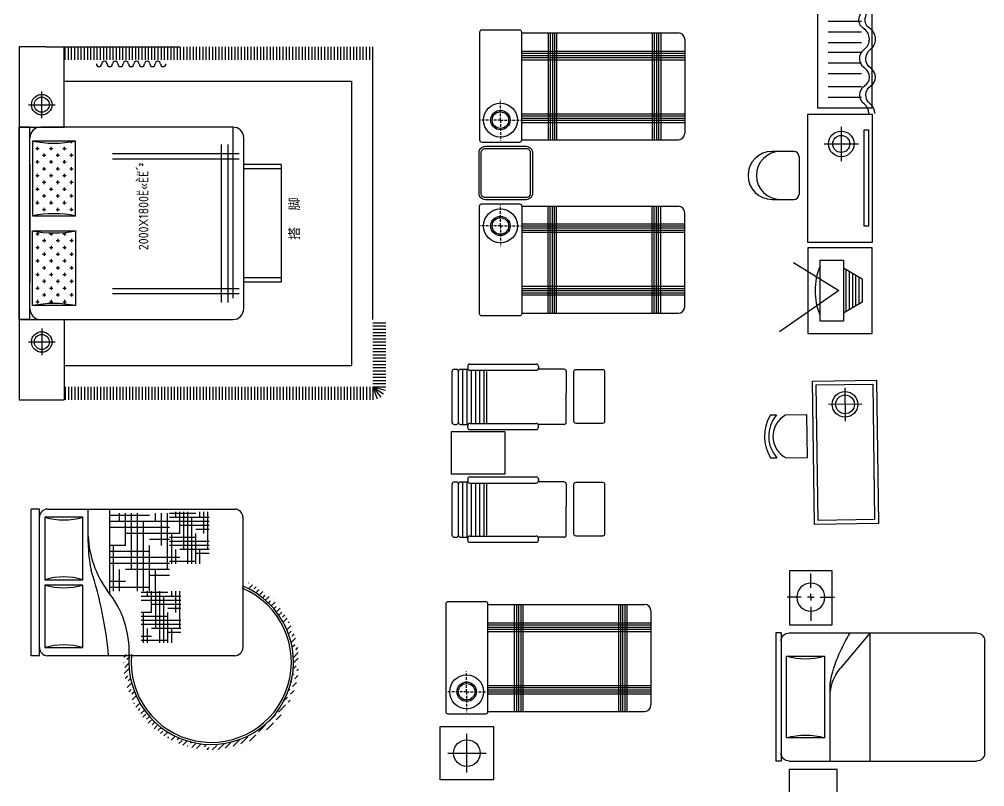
# Model space of a CAD drawing. Extents: x -42728 to 99010, y -18674 to 47645.
# Drawn here: x 13467 to 22503, y 33670 to 40849 of the extents above; entities that cross this region are included whole.
import ezdxf
from ezdxf.enums import TextEntityAlignment as Align

# ---------------------------------------------------------------- set-up
doc = ezdxf.new("R2010")
doc.units = 0
doc.header["$LTSCALE"] = 100
doc.header["$MEASUREMENT"] = 0
doc.linetypes.add('CENTER', pattern=[50.8, 31.75, -6.35, 6.35, -6.35])
doc.linetypes.add('DASHED2', pattern=[0.375, 0.25, -0.125])
doc.layers.get('0').update_dxf_attribs({"linetype": 'CONTINUOUS'})
for name, color, linetype in [('1', 1, 'CONTINUOUS'), ('3', 4, 'CONTINUOUS'), ('A-FURN', 7, 'CONTINUOUS'), ('CL', 7, 'CONTINUOUS'), ('DIM', 3, 'CONTINUOUS'), ('DOOR', 3, 'CONTINUOUS'), ('FLOOR', 6, 'CONTINUOUS'), ('FUR', 3, 'CONTINUOUS'), ('FURN', 7, 'CONTINUOUS'), ('OBJ18', 1, 'CONTINUOUS'), ('OBJ25', 2, 'CONTINUOUS'), ('WALL', 140, 'CONTINUOUS'), ('WINDOW', 2, 'CONTINUOUS')]:
    doc.layers.add(name, color=color, linetype=linetype)
doc.styles.add('ATT', font='txt')
doc.styles.get("Standard").update_dxf_attribs({"font": 'ISOCP'})

# ---------------------------------------------------------------- blocks, each defined once
blk = doc.blocks.new('A$C6D8E34FE')
at = {"layer": 'DOOR'}
for centre, start, end in [((50, 1250), 270, 90), ((50, 1150), 90, 270), ((50, 1050), 270, 90), ((50, 950), 90, 270), ((50, 750), 90, 270), ((50, 850), 270, 90), ((50, 550), 90, 270), ((50, 650), 270, 90), ((50, 350), 90, 270), ((50, 450), 270, 90), ((50, 150), 90, 270), ((50, 250), 270, 90), ((50, 50), 270, 90)]:
    blk.add_arc(centre, 50, start, end, dxfattribs=at)
blk = doc.blocks.new('A$C3B7F540F')
at = {"layer": 'FLOOR'}
h = blk.add_hatch(dxfattribs=at)
h.set_pattern_fill('CROSS', color=256, scale=10, angle=990, style=0)
h.set_pattern_definition([(270, (4742.88, 5111.37), (-63.5, -63.5), [31.75, -95.25]), (180, (4758.75, 5095.496), (-63.5, 63.5), [31.75, -95.25])])
h.paths.add_polyline_path([(1580, 2905, -0.1), (1580, 3305), (880, 3305, -0.1), (880, 2905)])
h = blk.add_hatch(dxfattribs=at)
h.set_pattern_fill('CROSS', color=256, scale=10, angle=990, style=0)
h.set_pattern_definition([(270, (-1442.88, 5111.37), (63.5, -63.5), [31.75, -95.25]), (360, (-1458.75, 5095.496), (63.5, 63.5), [31.75, -95.25])])
h.paths.add_polyline_path([(2420, 2905, -0.1), (2420, 3305), (1720, 3305, -0.1), (1720, 2905)])
at = {"layer": 'DIM'}
for p, q in [((0, 3430), (0, 3010)), ((750, 3430), (2550, 3430)), ((750, 3430), (750, 3010)), ((750, 3330), (750, 3430)), ((2550, 3430), (2550, 3010)), ((2550, 3330), (2550, 3430)), ((750, 3330), (2550, 3330)), ((2200, 3330), (1100, 3330)), ((750, 3230), (750, 1430)), ((2550, 1430), (2550, 3230)), ((750, 3010), (0, 3010)), ((2550, 3010), (3300, 3010)), ((850, 1330), (2450, 1330)), ((1100, 980), (1100, 1330)), ((1141.5, 980), (1141.5, 1330)), ((2158.5, 980), (2158.5, 1330)), ((2200, 980), (2200, 1330)), ((2200, 980), (1100, 980)), ((750, 120), (3300, 120))]:
    blk.add_line(p, q, dxfattribs=at)
for centre in [(540, 3220), (2760, 3220)]:
    blk.add_circle(centre, 96, dxfattribs=at)
for centre, start, end in [((850, 3230), 90, 180), ((2450, 3230), 0, 90), ((850, 1430), 180, 270), ((2450, 1430), 270, 0)]:
    blk.add_arc(centre, 100, start, end, dxfattribs=at)
at = {"layer": 'DOOR'}
blk.add_line((3300, 2830), (3300, 1930), dxfattribs=at)
at = {"layer": 'FLOOR'}
for p, q in [((540, 3344.8), (540, 3095.2)), ((2760, 3344.8), (2760, 3095.2)), ((880, 3305), (1580, 3305)), ((880, 2905), (880, 3305)), ((1580, 3305), (1580, 2905)), ((1580, 3305), (1580, 2905)), ((1720, 3305), (1720, 2905)), ((1720, 3305), (1720, 2905)), ((2420, 3305), (1720, 3305)), ((2420, 2905), (2420, 3305)), ((664.8, 3220), (415.2, 3220)), ((2635.2, 3220), (2884.8, 3220)), ((120, 3000), (0, 3000)), ((320, 3010), (320, 320)), ((2980, 3010), (2980, 320)), ((3180, 3000), (3300, 3000)), ((120, 2970), (0, 2970)), ((120, 2940), (0, 2940)), ((120, 2910), (0, 2910)), ((1580, 2905), (880, 2905)), ((1720, 2905), (2420, 2905)), ((3180, 2970), (3300, 2970)), ((3180, 2940), (3300, 2940)), ((3180, 2910), (3300, 2910)), ((120, 2880), (0, 2880)), ((120, 2880), (0, 2880)), ((120, 2850), (0, 2850)), ((120, 2820), (0, 2820)), ((3180, 2880), (3300, 2880)), ((3180, 2880), (3300, 2880)), ((3180, 2850), (3300, 2850)), ((3180, 2820), (3300, 2820)), ((120, 2790), (0, 2790)), ((120, 2760), (0, 2760)), ((120, 2760), (0, 2760)), ((120, 2730), (0, 2730)), ((3180, 2790), (3300, 2790)), ((3180, 2760), (3300, 2760)), ((3180, 2760), (3300, 2760)), ((3180, 2730), (3300, 2730)), ((120, 2700), (0, 2700)), ((120, 2670), (0, 2670)), ((120, 2640), (0, 2640)), ((3180, 2700), (3300, 2700)), ((3180, 2670), (3300, 2670)), ((3180, 2640), (3300, 2640)), ((120, 2610), (0, 2610)), ((120, 2580), (0, 2580)), ((120, 2550), (0, 2550)), ((992.1, 2556.3), (992.1, 1371.4)), ((1041.3, 2556.3), (1041.3, 1371.4)), ((2254, 2556.3), (2254, 1371.4)), ((2303.2, 2556.3), (2303.2, 1371.4)), ((3180, 2610), (3300, 2610)), ((3180, 2580), (3300, 2580)), ((3180, 2550), (3300, 2550)), ((120, 2520), (0, 2520)), ((120, 2520), (0, 2520)), ((120, 2490), (0, 2490)), ((120, 2460), (0, 2460)), ((3180, 2520), (3300, 2520)), ((3180, 2520), (3300, 2520)), ((3180, 2490), (3300, 2490)), ((3180, 2460), (3300, 2460)), ((120, 2430), (0, 2430)), ((120, 2400), (0, 2400)), ((120, 2400), (0, 2400)), ((120, 2370), (0, 2370)), ((3180, 2430), (3300, 2430)), ((3180, 2400), (3300, 2400)), ((3180, 2400), (3300, 2400)), ((3180, 2370), (3300, 2370)), ((120, 2340), (0, 2340)), ((120, 2310), (0, 2310)), ((120, 2280), (0, 2280)), ((3180, 2340), (3300, 2340)), ((3180, 2310), (3300, 2310)), ((3180, 2280), (3300, 2280)), ((120, 2250), (0, 2250)), ((120, 2220), (0, 2220)), ((120, 2190), (0, 2190)), ((3180, 2250), (3300, 2250)), ((3180, 2220), (3300, 2220)), ((3180, 2190), (3300, 2190)), ((120, 2160), (0, 2160)), ((120, 2160), (0, 2160)), ((120, 2130), (0, 2130)), ((120, 2100), (0, 2100)), ((3180, 2160), (3300, 2160)), ((3180, 2160), (3300, 2160)), ((3180, 2130), (3300, 2130)), ((3180, 2100), (3300, 2100)), ((120, 2070), (0, 2070)), ((120, 2040), (0, 2040)), ((120, 2040), (0, 2040)), ((120, 2010), (0, 2010)), ((3180, 2070), (3300, 2070)), ((3180, 2040), (3300, 2040)), ((3180, 2040), (3300, 2040)), ((3180, 2010), (3300, 2010)), ((120, 1980), (0, 1980)), ((120, 1950), (0, 1950)), ((120, 1920), (0, 1920)), ((3180, 1980), (3300, 1980)), ((3180, 1950), (3300, 1950)), ((3180, 1920), (3300, 1920)), ((120, 1890), (0, 1890)), ((120, 1860), (0, 1860)), ((120, 1830), (0, 1830)), ((3180, 1890), (3300, 1890)), ((3180, 1860), (3300, 1860)), ((3180, 1830), (3300, 1830)), ((120, 1800), (0, 1800)), ((120, 1800), (0, 1800)), ((120, 1770), (0, 1770)), ((120, 1740), (0, 1740)), ((3180, 1800), (3300, 1800)), ((3180, 1800), (3300, 1800)), ((3180, 1770), (3300, 1770)), ((3180, 1740), (3300, 1740)), ((120, 1710), (0, 1710)), ((120, 1680), (0, 1680)), ((120, 1680), (0, 1680)), ((120, 1650), (0, 1650)), ((3180, 1710), (3300, 1710)), ((3180, 1680), (3300, 1680)), ((3180, 1680), (3300, 1680)), ((3180, 1650), (3300, 1650)), ((120, 1620), (0, 1620)), ((120, 1590), (0, 1590)), ((120, 1560), (0, 1560)), ((2386.6, 1541.8), (908.1, 1541.8)), ((3180, 1620), (3300, 1620)), ((3180, 1590), (3300, 1590)), ((3180, 1560), (3300, 1560)), ((120, 1530), (0, 1530)), ((120, 1500), (0, 1500)), ((120, 1470), (0, 1470)), ((2386.6, 1477.7), (908.1, 1477.7)), ((3180, 1530), (3300, 1530)), ((3180, 1500), (3300, 1500)), ((3180, 1470), (3300, 1470)), ((120, 1440), (0, 1440)), ((120, 1440), (0, 1440)), ((120, 1410), (0, 1410)), ((120, 1380), (0, 1380)), ((2549.7, 1430), (949.7, 1430)), ((3180, 1440), (3300, 1440)), ((3180, 1440), (3300, 1440)), ((3180, 1410), (3300, 1410)), ((3180, 1380), (3300, 1380)), ((120, 1350), (0, 1350)), ((120, 1320), (0, 1320)), ((120, 1320), (0, 1320)), ((120, 1290), (0, 1290)), ((3180, 1350), (3300, 1350)), ((3180, 1320), (3300, 1320)), ((3180, 1320), (3300, 1320)), ((3180, 1290), (3300, 1290)), ((120, 1260), (0, 1260)), ((120, 1230), (0, 1230)), ((120, 1200), (0, 1200)), ((3180, 1260), (3300, 1260)), ((3180, 1230), (3300, 1230)), ((3180, 1200), (3300, 1200)), ((120, 1170), (0, 1170)), ((120, 1140), (0, 1140)), ((120, 1110), (0, 1110)), ((3180, 1170), (3300, 1170)), ((3180, 1140), (3300, 1140)), ((3180, 1110), (3300, 1110)), ((120, 1080), (0, 1080)), ((120, 1080), (0, 1080)), ((120, 1050), (0, 1050)), ((120, 1020), (0, 1020)), ((3180, 1080), (3300, 1080)), ((3180, 1080), (3300, 1080)), ((3180, 1050), (3300, 1050)), ((3180, 1020), (3300, 1020)), ((120, 990), (0, 990)), ((120, 960), (0, 960)), ((120, 960), (0, 960)), ((120, 930), (0, 930)), ((3180, 990), (3300, 990)), ((3180, 960), (3300, 960)), ((3180, 960), (3300, 960)), ((3180, 930), (3300, 930)), ((120, 900), (0, 900)), ((120, 870), (0, 870)), ((120, 840), (0, 840)), ((3180, 900), (3300, 900)), ((3180, 870), (3300, 870)), ((3180, 840), (3300, 840)), ((120, 810), (0, 810)), ((120, 780), (0, 780)), ((120, 750), (0, 750)), ((3180, 810), (3300, 810)), ((3180, 780), (3300, 780)), ((3180, 750), (3300, 750)), ((120, 720), (0, 720)), ((120, 720), (0, 720)), ((120, 690), (0, 690)), ((120, 660), (0, 660)), ((3180, 720), (3300, 720)), ((3180, 720), (3300, 720)), ((3180, 690), (3300, 690)), ((3180, 660), (3300, 660)), ((120, 630), (0, 630)), ((120, 600), (0, 600)), ((120, 600), (0, 600)), ((120, 570), (0, 570)), ((3180, 630), (3300, 630)), ((3180, 600), (3300, 600)), ((3180, 600), (3300, 600)), ((3180, 570), (3300, 570)), ((120, 540), (0, 540)), ((120, 510), (0, 510)), ((120, 480), (0, 480)), ((3180, 540), (3300, 540)), ((3180, 510), (3300, 510)), ((3180, 480), (3300, 480)), ((120, 450), (0, 450)), ((120, 420), (0, 420)), ((120, 390), (0, 390)), ((3180, 450), (3300, 450)), ((3180, 420), (3300, 420)), ((3180, 390), (3300, 390)), ((120, 360), (0, 360)), ((120, 360), (0, 360)), ((120, 330), (0, 330)), ((120, 300), (0, 300)), ((2980, 320), (320, 320)), ((3180, 360), (3300, 360)), ((3180, 360), (3300, 360)), ((3180, 330), (3300, 330)), ((3180, 300), (3300, 300)), ((120, 270), (0, 270)), ((120, 240), (0, 240)), ((120, 240), (0, 240)), ((120, 210), (0, 210)), ((3180, 270), (3300, 270)), ((3180, 240), (3300, 240)), ((3180, 240), (3300, 240)), ((3180, 210), (3300, 210)), ((120, 180), (0, 180)), ((120, 150), (0, 150)), ((120, 120), (0, 120)), ((120, 120), (0, 120)), ((120, 120), (6.4, 81.4)), ((120, 120), (24.8, 46.9)), ((120, 120), (53.3, 20.2)), ((120, 120), (88.9, 4.1)), ((120, 120), (120, 0)), ((150, 120), (150, 0)), ((180, 120), (180, 0)), ((210, 120), (210, 0)), ((240, 120), (240, 0)), ((270, 120), (270, 0)), ((300, 120), (300, 0)), ((330, 120), (330, 0)), ((360, 120), (360, 0)), ((390, 120), (390, 0)), ((420, 120), (420, 0)), ((450, 120), (450, 0)), ((480, 120), (480, 0)), ((510, 120), (510, 0)), ((540, 120), (540, 0)), ((570, 120), (570, 0)), ((600, 120), (600, 0)), ((630, 120), (630, 0)), ((660, 120), (660, 0)), ((690, 120), (690, 0)), ((720, 120), (720, 0)), ((3180, 180), (3300, 180)), ((3180, 150), (3300, 150))]:
    blk.add_line(p, q, dxfattribs=at)
for centre in [(540, 3220), (2760, 3220)]:
    blk.add_circle(centre, 70.4, dxfattribs=at)
for centre, start, end in [((-110, 3105), 348.57881, 11.42119), ((2570, 3105), 168.57881, 191.42119), ((730, 3105), 348.57881, 11.42119), ((3410, 3105), 168.57881, 191.42119)]:
    blk.add_arc(centre, 1010, start, end, dxfattribs=at)
at = {"layer": 'WALL'}
for p, q in [((490, 3430), (0, 3430)), ((3050, 3430), (490, 3430)), ((3300, 3430), (3050, 3430)), ((3300, 3180), (3300, 3430)), ((3300, 3180), (3300, 2830))]:
    blk.add_line(p, q, dxfattribs=at)
at = {"layer": 'DOOR', "xscale": 0.5, "yscale": 0.5, "zscale": 0.5, "rotation": 180}
blk.add_blockref('A$C6D8E34FE', (3166.3, 2708.1), dxfattribs=at)
at = {"layer": 'DOOR'}
blk.add_text('搭   脚', height=90, dxfattribs=at).set_placement((1493.7, 811.5))
at = {"layer": 'DOOR', "insert": (1398.8, 2312), "char_height": 90, "width": 651.068, "attachment_point": 1}
blk.add_mtext('2000X1800Ë«ÈË´²', dxfattribs=at)
blk = doc.blocks.new('A$C40C47042')
at = {"layer": 'DIM'}
for p, q in [((24, 242), (0, 173)), ((497, 80), (473, 11))]:
    blk.add_line(p, q, dxfattribs=at)
blk.add_lwpolyline([(531, 181), (613, 418), (140, 580), (58, 343)], dxfattribs=at)
for centre, radius, start, end in [((338, 388), 283, 189.1512, 313.0062), ((354, 436), 383, 210.373, 291.7844), ((371, 483), 483, 219.9313, 282.2261)]:
    blk.add_arc(centre, radius, start, end, dxfattribs=at)
blk = doc.blocks.new('A$C4D45162A')
at = {"layer": 'DIM'}
blk.add_lwpolyline([(114.1, 241.9), (654.4, 1468.2), (1203.5, 1226.3), (663.2, 0)], close=True, dxfattribs=at)
blk.add_circle((841.8, 1143.8), 120, dxfattribs=at)
at = {"layer": 'DOOR'}
blk.add_lwpolyline([(161.6, 260.3), (672.8, 1420.7), (1156, 1207.8), (644.8, 47.5)], close=True, dxfattribs=at)
at = {"layer": 'FLOOR'}
for p, q in [((904.7, 1286.5), (778.9, 1001)), ((984.6, 1080.9), (699.1, 1206.6))]:
    blk.add_line(p, q, dxfattribs=at)
blk.add_circle((841.8, 1143.8), 88, dxfattribs=at)
at = {"layer": 'DIM', "xscale": 0.8, "yscale": 0.8, "zscale": 0.8, "rotation": 265.1364498637495}
blk.add_blockref('A$C40C47042', (23.5, 1353.7), dxfattribs=at)
blk = doc.blocks.new('FA')
at = {"layer": 'OBJ18'}
for p, q in [((-789.1, -106.8), (-272.2, -106.8)), ((-789.1, -146.8), (-272.2, -146.8)), ((265.7, -106.8), (782.6, -106.8)), ((265.7, -146.8), (782.6, -146.8)), ((-779, -186.8), (-282.3, -186.8)), ((-779, -226.8), (-282.3, -226.8)), ((-779, -266.8), (-282.3, -266.8)), ((275.8, -186.8), (772.5, -186.8)), ((275.8, -226.8), (772.5, -226.8)), ((275.8, -266.8), (772.5, -266.8)), ((-779, -306.8), (-282.3, -306.8)), ((275.8, -306.8), (772.5, -306.8))]:
    blk.add_line(p, q, dxfattribs=at)
at = {"layer": 'OBJ25'}
for p, q in [((-789.1, -25.5), (-789.1, -45.5)), ((-789.1, -85.5), (-789.1, -154.4)), ((-769.1, -5.5), (-292.2, -5.5)), ((-769.1, -65.5), (-292.2, -65.5)), ((-272.2, -25.5), (-272.2, -45.5)), ((-272.2, -85.5), (-272.2, -154.4)), ((265.7, -25.5), (265.7, -45.5)), ((265.7, -85.5), (265.7, -154.4)), ((285.7, -5.5), (762.6, -5.5)), ((285.7, -65.5), (762.6, -65.5)), ((782.6, -25.5), (782.6, -45.5)), ((782.6, -85.5), (782.6, -154.4)), ((-836.7, -171.7), (-836.7, -793.6)), ((-816.7, -151.7), (-799, -151.7)), ((-779, -171.7), (-779, -793.6)), ((-282.3, -171.7), (-282.3, -793.6)), ((-244.6, -151.7), (-262.3, -151.7)), ((-224.6, -171.7), (-224.6, -793.6)), ((218.1, -171.7), (218.1, -793.6)), ((238.1, -151.7), (255.8, -151.7)), ((275.8, -171.7), (275.8, -793.6)), ((772.5, -171.7), (772.5, -793.6)), ((810.3, -151.7), (792.5, -151.7)), ((830.3, -171.7), (830.3, -793.6)), ((-769.1, -330.5), (-292.2, -330.5)), ((285.7, -330.5), (762.6, -330.5)), ((-789.1, -1054.6), (-789.1, -811)), ((-272.2, -1054.6), (-272.2, -811)), ((265.7, -1054.6), (265.7, -811)), ((782.6, -1054.6), (782.6, -811)), ((-816.7, -813.6), (-799, -813.6)), ((-244.6, -813.6), (-262.3, -813.6)), ((238.1, -813.6), (255.8, -813.6)), ((810.3, -813.6), (792.5, -813.6)), ((-769.1, -1074.6), (-497.2, -1074.6)), ((-292.2, -1074.6), (-497.2, -1074.6)), ((285.7, -1074.6), (557.6, -1074.6)), ((762.6, -1074.6), (557.6, -1074.6))]:
    blk.add_line(p, q, dxfattribs=at)
blk.add_lwpolyline([(200, -500), (-200, -500), (-200, 0), (200, 0)], close=True, dxfattribs=at)
for points in [[(-297.3, -1143.6), (-755.9, -1143.6, 0.414214), (-775.9, -1163.6), (-775.9, -1416.9, 0.414214), (-755.9, -1436.9), (-297.3, -1436.9, 0.414214), (-277.3, -1416.9), (-277.3, -1163.6, 0.414214)], [(757.5, -1143.6), (298.9, -1143.6, 0.414214), (278.9, -1163.6), (278.9, -1416.9, 0.414214), (298.9, -1436.9), (757.5, -1436.9, 0.414214), (777.5, -1416.9), (777.5, -1163.6, 0.414214)]]:
    blk.add_lwpolyline(points, format="xyb", close=True, dxfattribs=at)
for centre, start, end in [((-769.1, -25.5), 90, 180), ((-769.1, -45.5), 180, 270), ((-769.1, -85.5), 90, 180), ((-292.2, -25.5), 0, 90), ((-292.2, -45.5), 270, 0), ((-292.2, -85.5), 0, 90), ((285.7, -25.5), 90, 180), ((285.7, -45.5), 180, 270), ((285.7, -85.5), 90, 180), ((762.6, -25.5), 0, 90), ((762.6, -45.5), 270, 0), ((762.6, -85.5), 0, 90), ((-816.7, -171.7), 90, 180), ((-799, -171.7), 0, 90), ((-262.3, -171.7), 90, 180), ((-244.6, -171.7), 0, 90), ((238.1, -171.7), 90, 180), ((255.8, -171.7), 0, 90), ((792.5, -171.7), 90, 180), ((810.3, -171.7), 0, 90), ((-292.2, -310.5), 270, 299.67237), ((-292.2, -310.5), 270, 299.67237), ((285.7, -310.5), 240.32763, 270), ((-816.7, -793.6), 180, 270), ((-799, -793.6), 270, 0), ((-262.3, -793.6), 180, 270), ((-244.6, -793.6), 270, 360), ((238.1, -793.6), 180, 270), ((255.8, -793.6), 270, 0), ((792.5, -793.6), 180, 270), ((810.3, -793.6), 270, 360), ((-769.1, -1054.6), 180, 270), ((-292.2, -1054.6), 270, 0), ((285.7, -1054.6), 180, 270), ((762.6, -1054.6), 270, 0)]:
    blk.add_arc(centre, 20, start, end, dxfattribs=at)
blk = doc.blocks.new('BEDS2')
at = {"layer": 'A-FURN'}
for p, q in [((399.8, 1311.3), (1865.3, 1311.3)), ((1925.3, 1251.3), (1925.3, 371.3)), ((399.8, 311.3), (1865.3, 311.3)), ((399.8, -311.3), (1865.3, -311.3)), ((1925.3, -1251.3), (1925.3, -371.3)), ((399.8, -1311.3), (1865.3, -1311.3))]:
    blk.add_line(p, q, dxfattribs=at)
at = {"layer": 'A-FURN', "color": 9}
for p, q in [((646.2, 1311.3), (646.2, 311.3)), ((666.2, 1311.3), (666.2, 311.3)), ((686.2, 1311.3), (686.2, 311.3)), ((706.2, 1311.3), (706.2, 311.3)), ((726.2, 1311.3), (726.2, 311.3)), ((1620.4, 1311.3), (1620.4, 311.3)), ((1640.4, 1311.3), (1640.4, 311.3)), ((1660.4, 1311.3), (1660.4, 311.3)), ((1680.4, 1311.3), (1680.4, 311.3)), ((1700.4, 1311.3), (1700.4, 311.3)), ((399.8, 1139.8), (1925.3, 1139.8)), ((399.8, 1119.8), (1925.3, 1119.8)), ((399.8, 1099.8), (1925.3, 1099.8)), ((399.8, 1079.8), (1925.3, 1079.8)), ((399.8, 1059.8), (1925.3, 1059.8)), ((399.8, 554.2), (1925.3, 554.2)), ((399.8, 534.2), (1925.3, 534.2)), ((399.8, 514.2), (1925.3, 514.2)), ((399.8, 494.2), (1925.3, 494.2)), ((399.8, 474.2), (1925.3, 474.2)), ((646.2, -1311.3), (646.2, -311.3)), ((666.2, -1311.3), (666.2, -311.3)), ((686.2, -1311.3), (686.2, -311.3)), ((706.2, -1311.3), (706.2, -311.3)), ((726.2, -1311.3), (726.2, -311.3)), ((1620.4, -1311.3), (1620.4, -311.3)), ((1640.4, -1311.3), (1640.4, -311.3)), ((1660.4, -1311.3), (1660.4, -311.3)), ((1680.4, -1311.3), (1680.4, -311.3)), ((1700.4, -1311.3), (1700.4, -311.3)), ((399.8, -474.2), (1925.3, -474.2)), ((399.8, -494.2), (1925.3, -494.2)), ((399.8, -514.2), (1925.3, -514.2)), ((399.8, -534.2), (1925.3, -534.2)), ((399.8, -554.2), (1925.3, -554.2)), ((399.8, -1059.8), (1925.3, -1059.8)), ((399.8, -1079.8), (1925.3, -1079.8)), ((399.8, -1099.8), (1925.3, -1099.8)), ((399.8, -1119.8), (1925.3, -1119.8)), ((399.8, -1139.8), (1925.3, -1139.8))]:
    blk.add_line(p, q, dxfattribs=at)
at = {"layer": 'A-FURN', "color": 1, "linetype": 'DASHED2'}
for p, q in [((200, 495), (200, 685.3)), ((200, 495), (9.6, 495)), ((200, 495), (390.4, 495)), ((200, 495), (200, 304.6)), ((200, -495), (200, -304.6)), ((200, -495), (9.6, -495)), ((200, -495), (390.4, -495)), ((200, -495), (200, -685.3))]:
    blk.add_line(p, q, dxfattribs=at)
at = {"layer": 'A-FURN'}
for points in [[(399.8, 309.3), (399.8, 1317.1, 0.414214), (379.8, 1337.1), (25.1, 1337.1, 0.414214), (5.1, 1317.1), (5.1, 309.3, 0.414214), (25.1, 289.3), (379.8, 289.3, 0.414214)], [(440, 250, -0.414214), (500, 190), (500, -190, -0.414214), (440, -250), (60, -250, -0.414214), (0, -190), (0, 190, -0.414214), (60, 250)], [(399.8, -309.3), (399.8, -1317.1, -0.414214), (379.8, -1337.1), (25.1, -1337.1, -0.414214), (5.1, -1317.1), (5.1, -309.3, -0.414214), (25.1, -289.3), (379.8, -289.3, -0.414214)]]:
    blk.add_lwpolyline(points, format="xyb", close=True, dxfattribs=at)
at = {"layer": 'A-FURN', "color": 9}
blk.add_lwpolyline([(440, 230, -0.414214), (480, 190), (480, -190, -0.414214), (440, -230), (60, -230, -0.414214), (20, -190), (20, 190, -0.414214), (60, 230)], format="xyb", close=True, dxfattribs=at)
at = {"layer": 'A-FURN', "color": 1}
for centre, radius in [((200, 495), 158.7), ((200, 495), 90.6), ((200, 495), 77.1), ((200, -495), 158.7), ((200, -495), 90.6), ((200, -495), 77.1)]:
    blk.add_circle(centre, radius, dxfattribs=at)
at = {"layer": 'A-FURN'}
for centre, start, end in [((1865.3, 1251.3), 0, 90), ((1865.3, 371.3), 270, 0), ((1865.3, -371.3), 0, 90), ((1865.3, -1251.3), 270, 0)]:
    blk.add_arc(centre, 60, start, end, dxfattribs=at)
blk = doc.blocks.new('BED01')
at = {"layer": 'FUR', "color": 3, "linetype": 'ByBlock'}
for p, q in [((0, -1200), (0, 0)), ((50.8, 0), (0, 0)), ((50.8, -1200), (50.8, 0)), ((127, 0), (1879.6, 0)), ((508, 0), (508, -684.6)), ((885, 0), (885, -1200)), ((1955.8, -76.2), (1955.8, -1123.8)), ((101.6, -219), (101.6, -981)), ((457.2, -219), (101.6, -219)), ((457.2, -981), (457.2, -219)), ((885, -1200), (603.6, -865.8)), ((101.6, -981), (457.2, -981)), ((50.8, -1200), (0, -1200)), ((127, -1200), (1879.6, -1200))]:
    blk.add_line(p, q, dxfattribs=at)
for centre, radius, start, end in [((127, -76.2), 76.2, 90, 180), ((1879.6, -76.2), 76.2, 0, 90), ((279.4, 390.6), 635, 253.73979, 286.2602), ((914.4, -604), 406.4, 180, 220.10593), ((914.4, -684.6), 406.4, 180, 193.3928), ((1859.7, -459.5), 1378.2, 193.3928, 212.49861), ((279.4, -1590.6), 635, 73.73979, 106.2602), ((127, -1123.8), 76.2, 180, 270), ((1879.6, -1123.8), 76.2, 270, 0)]:
    blk.add_arc(centre, radius, start, end, dxfattribs=at)
blk = doc.blocks.new('BED-J01')
at = {"layer": '3'}
for p, q in [((392.6, 0), (0, 0)), ((0, 0), (0, -509.7)), ((392.6, -509.7), (392.6, 0)), ((196.3, -172.6), (196.3, -39.2)), ((107.5, -261.4), (-25.9, -261.4)), ((196.3, -261.4), (166.1, -261.4)), ((196.3, -261.4), (196.3, -231.2)), ((196.3, -261.4), (226.5, -261.4)), ((196.3, -261.4), (196.3, -291.6)), ((285.1, -261.4), (418.5, -261.4)), ((196.3, -350.2), (196.3, -483.6)), ((0, -509.7), (392.6, -509.7))]:
    blk.add_line(p, q, dxfattribs=at)
blk.add_circle((196.3, -261.4), 130.7, dxfattribs=at)
blk = doc.blocks.new('A$C520F790C')
at = {"layer": 'A-FURN'}
for p, q in [((0, 1027.7), (0, 20)), ((374.7, 1047.7), (20, 1047.7)), ((394.7, 20), (394.7, 1027.7)), ((394.7, 1022), (1860.2, 1022)), ((1920.2, 962), (1920.2, 82)), ((394.7, 22), (1860.2, 22)), ((20, 0), (374.7, 0))]:
    blk.add_line(p, q, dxfattribs=at)
at = {"layer": 'A-FURN', "color": 9}
for p, q in [((641, 1022), (641, 22)), ((661, 1022), (661, 22)), ((681, 1022), (681, 22)), ((701, 1022), (701, 22)), ((721, 1022), (721, 22)), ((1615.2, 1022), (1615.2, 22)), ((1635.2, 1022), (1635.2, 22)), ((1655.2, 1022), (1655.2, 22)), ((1675.2, 1022), (1675.2, 22)), ((1695.2, 1022), (1695.2, 22)), ((394.7, 850.5), (1920.2, 850.5)), ((394.7, 830.5), (1920.2, 830.5)), ((394.7, 810.5), (1920.2, 810.5)), ((394.7, 790.5), (1920.2, 790.5)), ((394.7, 770.5), (1920.2, 770.5)), ((394.7, 264.9), (1920.2, 264.9)), ((394.7, 244.9), (1920.2, 244.9)), ((394.7, 224.9), (1920.2, 224.9)), ((394.7, 204.9), (1920.2, 204.9)), ((394.7, 184.9), (1920.2, 184.9))]:
    blk.add_line(p, q, dxfattribs=at)
at = {"layer": 'A-FURN', "color": 1, "linetype": 'DASHED2'}
for q in [(194.9, 396), (4.5, 205.6), (194.9, 15.2), (385.2, 205.6)]:
    blk.add_line((194.9, 205.6), q, dxfattribs=at)
at = {"layer": 'A-FURN', "color": 1}
for radius in [158.7, 90.6, 77.1]:
    blk.add_circle((194.9, 205.6), radius, dxfattribs=at)
at = {"layer": 'A-FURN'}
for centre, radius, start, end in [((20, 1027.7), 20, 90, 180), ((374.7, 1027.7), 20, 0, 90), ((1860.2, 962), 60, 0, 90), ((20, 20), 20, 180, 270), ((374.7, 20), 20, 270, 0), ((1860.2, 82), 60, 270, 0)]:
    blk.add_arc(centre, radius, start, end, dxfattribs=at)
blk = doc.blocks.new('A$C4ACA747E')
at = {"layer": '1'}
blk.add_blockref('A$C520F790C', (0, 0), dxfattribs=at)
blk = doc.blocks.new('LAMP')
at = {"layer": '3'}
for p, q in [((0, -180), (0, 180)), ((-180, 0), (180, 0))]:
    blk.add_line(p, q, dxfattribs=at)
blk.add_circle((0, 0), 125, dxfattribs=at)
blk = doc.blocks.new('A$C280D1149')
at = {"layer": '3'}
blk.add_lwpolyline([(0, 0), (0, 500), (500, 500), (500, 0)], close=True, dxfattribs=at)
blk.add_blockref('LAMP', (250, 250), dxfattribs=at)
blk = doc.blocks.new('*X293')
at = {"color": 0}
for p, q in [((11415.8, 13575), (11700, 13575)), ((11437.5, 13350), (11437.5, 13597.9)), ((11475, 13500), (11475, 13597.9)), ((11587.5, 13225.6), (11587.5, 13597.9)), ((11625, 13225.6), (11625, 13597.9)), ((11662.5, 13350), (11662.5, 13597.9)), ((11700, 13500), (11700, 13597.9)), ((11812.5, 13225.6), (11812.5, 13597.9)), ((11850, 13225.6), (11850, 13597.9)), ((11887.5, 13350), (11887.5, 13597.9)), ((11415.8, 13537.5), (11550, 13537.5)), ((11550, 13225.6), (11550, 13500)), ((11700, 13500), (11901.7, 13500)), ((11775, 13225.6), (11775, 13500)), ((11850, 13537.5), (11901.7, 13537.5)), ((11550, 13462.5), (11901.7, 13462.5)), ((11415.8, 13425), (11901.7, 13425)), ((11415.8, 13387.5), (11850, 13387.5)), ((11415.8, 13350), (11700, 13350)), ((11512.5, 13225.6), (11512.5, 13350)), ((11737.5, 13225.6), (11737.5, 13350)), ((11415.8, 13312.5), (11550, 13312.5)), ((11700, 13275), (11901.7, 13275)), ((11850, 13312.5), (11901.7, 13312.5)), ((11550, 13237.5), (11901.7, 13237.5))]:
    blk.add_line(p, q, dxfattribs=at)
blk = doc.blocks.new('*X292')
at = {"color": 0}
for p, q in [((12515.8, 13470.4), (12538.1, 13492.7)), ((12541.3, 13442.8), (12562.2, 13463.8)), ((12575.5, 13477), (12575.5, 13477)), ((12588.7, 13490.3), (12592.6, 13494.1)), ((12595.6, 13444.1), (12635.1, 13483.6)), ((12646.3, 13441.8), (12691.8, 13487.3)), ((12714.7, 13457.1), (12737.6, 13480)), ((12774.3, 13463.8), (12774.3, 13463.8)), ((12701.4, 13443.9), (12701.4, 13443.9)), ((12739.3, 13428.7), (12761.1, 13450.5)), ((12782.3, 13418.7), (12822.8, 13459.2)), ((12827.4, 13410.7), (12827.4, 13410.7)), ((12840.6, 13424), (12862.7, 13446.1)), ((12862.5, 13392.8), (12887, 13417.4)), ((12900, 13377.3), (12937.7, 13414.9)), ((12900.3, 13430.6), (12900.3, 13430.6)), ((12953.3, 13377.6), (12953.3, 13377.6)), ((12966.6, 13390.8), (12972.9, 13397.2)), ((12970.2, 13341.5), (13006.8, 13378)), ((12935.9, 13360.1), (12940.1, 13364.3)), ((13006.3, 13324.5), (13006.3, 13324.5)), ((13019.6, 13337.8), (13039.3, 13357.5)), ((13034.8, 13299.9), (13066, 13331.2)), ((13072.6, 13284.8), (13100.6, 13312.7)), ((13093.9, 13253), (13119, 13278.1)), ((13125.7, 13231.7), (13156.9, 13262.9)), ((13147.8, 13200.9), (13172.1, 13225.1)), ((13178.7, 13178.7), (13208.3, 13208.3)), ((13196.6, 13143.5), (13225.1, 13172.1)), ((13231.7, 13125.7), (13254.8, 13148.8)), ((13240, 13080.9), (13276.2, 13117.1)), ((13271.5, 13059.4), (13271.5, 13059.4)), ((13277.8, 13012.6), (13315, 13049.9)), ((13284.8, 13072.6), (13296.3, 13084.2)), ((13294.5, 12976.3), (13311.3, 12993.1)), ((13317.9, 12946.7), (13348.2, 12977)), ((13322.8, 12898.6), (13362.5, 12938.3)), ((13324.5, 13006.3), (13324.5, 13006.3)), ((13334.2, 12856.9), (13344.4, 12867.1)), ((13351.1, 12820.7), (13385.9, 12855.6)), ((13357.7, 12880.4), (13357.7, 12880.4)), ((13370.9, 12893.7), (13375.1, 12897.8)), ((13350.6, 12767.3), (13394.7, 12811.4)), ((13355, 12718.6), (13377.6, 12741.2)), ((13390.8, 12754.4), (13390.8, 12754.4)), ((13356.3, 12666.9), (13357.7, 12668.3)), ((13364.3, 12621.9), (13406.3, 12663.8)), ((13370.9, 12681.5), (13370.9, 12681.5)), ((13384.2, 12694.8), (13405.2, 12715.8)), ((13346.5, 12551), (13403.7, 12608.2)), ((13332.6, 12484), (13390.8, 12542.3)), ((13284.8, 12330.2), (13351.1, 12396.5)), ((13308.7, 12407.1), (13370.9, 12469.4)), ((11844.9, 12322.2), (11846.2, 12323.5)), ((11859.5, 12336.8), (11859.5, 12336.8)), ((11862.7, 12286.9), (11899.7, 12324)), ((13264.9, 12257.3), (13324.7, 12317)), ((13271.5, 12316.9), (13271.5, 12316.9)), ((11881.8, 12253.1), (11899.3, 12270.5)), ((11905.9, 12224.1), (11938.5, 12256.7)), ((11912.5, 12283.8), (11912.5, 12283.8)), ((11924.1, 12189.3), (11952.3, 12217.5)), ((13172.1, 12164.4), (13238.4, 12230.7)), ((13251.6, 12244), (13251.6, 12244)), ((11958.9, 12171.1), (11982.7, 12194.9)), ((11971.4, 12130.5), (12005.3, 12164.4)), ((12012, 12118), (12032.3, 12138.3)), ((12023.6, 12076.7), (12058.4, 12111.4)), ((13079.3, 12071.6), (13145.6, 12137.9)), ((13152.2, 12091.5), (13218.5, 12157.8)), ((13158.8, 12151.2), (13158.8, 12151.2)), ((13231.7, 12171.1), (13231.7, 12171.1)), ((11998.7, 12104.8), (11998.7, 12104.8)), ((12051.8, 12051.8), (12051.8, 12051.8)), ((12065, 12065), (12087, 12087)), ((12080.7, 12027.7), (12111.4, 12058.4)), ((12118, 12012), (12147, 12040.9)), ((12177.7, 12018.6), (12177.7, 12018.6)), ((12986.5, 11978.8), (13052.7, 12045.1)), ((13066, 12058.4), (13066, 12058.4)), ((13078.4, 12017.7), (13125.7, 12065)), ((13138.9, 12078.3), (13138.9, 12078.3)), ((12142.7, 11983.6), (12164.4, 12005.3)), ((12175.7, 11963.5), (12212.4, 12000.2)), ((12210, 11944.8), (12217.5, 11952.3)), ((12230.7, 11965.6), (12230.7, 11965.6)), ((12244, 11978.8), (12247.2, 11982)), ((12245.7, 11927.5), (12283.6, 11965.4)), ((12297, 11925.8), (12321.6, 11950.3)), ((12356.7, 11932.4), (12356.7, 11932.4)), ((12840.6, 11939.1), (12852.7, 11951.2)), ((12852.7, 11898.1), (12887, 11932.4)), ((12900.3, 11945.7), (12900.3, 11945.7)), ((12913.5, 11958.9), (12949, 11994.4)), ((12942.8, 11935.2), (12959.9, 11952.3)), ((12973.2, 11965.6), (12973.2, 11965.6)), ((12283.8, 11912.5), (12283.8, 11912.5)), ((12321.6, 11897.3), (12343.4, 11919.2)), ((12362, 11884.7), (12402.9, 11925.6)), ((12409.7, 11879.4), (12409.7, 11879.4)), ((12423, 11892.7), (12446.6, 11916.3)), ((12448.5, 11865.1), (12469.4, 11886)), ((12482.6, 11899.3), (12482.6, 11899.3)), ((12495, 11858.6), (12541.2, 11904.8)), ((12548.9, 11859.5), (12593, 11903.6)), ((12608.6, 11866.1), (12608.6, 11866.1)), ((12621.9, 11879.4), (12648.5, 11906.1)), ((12651.7, 11856.2), (12668.3, 11872.8)), ((12681.5, 11886), (12681.5, 11886)), ((12694.8, 11899.3), (12708.9, 11913.4)), ((12711.8, 11863.2), (12741.2, 11892.7)), ((12754.4, 11905.9), (12754.4, 11905.9)), ((12767.7, 11919.2), (12775.8, 11927.3)), ((12777.8, 11876.3), (12814.1, 11912.5)), ((12827.4, 11925.8), (12827.4, 11925.8))]:
    blk.add_line(p, q, dxfattribs=at)
blk = doc.blocks.new('12PBED03')
at = {"color": 0, "linetype": 'ByBlock'}
for p, q in [((3, 54), (0, 54)), ((0, 0), (0, 54)), ((3, 0), (3, 54)), ((6, 54), (75, 54)), ((21, 41.758136), (21, 54)), ((29, 23), (29, 54)), ((19, 51), (5, 51)), ((5, 51), (5, 28)), ((19, 28), (19, 51)), ((78, 51), (78, 3)), ((5, 28), (19, 28)), ((5, 26), (5, 3)), ((19, 26), (5, 26)), ((19, 3), (19, 26)), ((3, 0), (0, 0)), ((5, 3), (19, 3)), ((75, 0), (6, 0))]:
    blk.add_line(p, q, dxfattribs=at)
for centre, radius, start, end in [((6, 51), 3, 90, 180), ((75, 51), 3, 0, 90), ((12, 75), 25, 253.739795, 286.260205), ((57.725806, 45.629032), 36.761918, 182.539782, 216.040311), ((69.004289, 41.742518), 48.004291, 179.981359, 192.466744), ((12, 4), 25, 73.739795, 106.260205), ((-120.191801, -13.95004), 149.36804, 5.357156, 17.666547), ((12, 50), 25, 253.739795, 286.260205), ((0.75, 1.5), 35.338541, 357.56726, 39.546081), ((12, -21), 25, 73.739795, 106.260205), ((6, 3), 3, 180, 270), ((75, 3), 3, 270, 0)]:
    blk.add_arc(centre, radius, start, end, dxfattribs=at)
at = {"color": 0, "linetype": 'ByBlock', "style": 'ATT'}
for tag, flags, p in [('ITEM', 3, (50, 33)), ('ROOM_NUMBER', 1, (50, 18.5))]:
    blk.add_attdef(tag, text='', height=6, dxfattribs=dict(at, flags=flags)).set_placement(p, align=Align.CENTER)
blk = doc.blocks.new('BED135')
at = {"layer": 'FURN', "color": 9}
for radius in [770.3, 750.3]:
    blk.add_arc((177.2, -448), radius, 174.34617, 67.27943, dxfattribs=at)
at = {"layer": 'FURN', "xscale": 25.4, "yscale": 25.4, "zscale": 25.4}
blk.add_blockref('12PBED03', (-1507.5, -387.5), dxfattribs=at)
at = {"layer": 'FURN', "color": 9, "xscale": 1.5, "yscale": 1.5, "zscale": 1.5, "rotation": 89.99999999999999}
blk.add_blockref('*X293', (19625.5, -16906.4), dxfattribs=at)
at = {"layer": 'FURN', "color": 9, "rotation": 89.99999999999999}
for p in [(13383.5, -10944.4), (13119.7, -11684.1)]:
    blk.add_blockref('*X293', p, dxfattribs=at)
at = {"layer": 'FURN', "color": 9, "xscale": -1, "rotation": 89.99999999999999}
blk.add_blockref('*X292', (12851, 12138), dxfattribs=at)
blk = doc.blocks.new('SLG02')
for p, q in [((-16, 1498.3), (294.1, 1498.3)), ((-16, 1398.3), (294.1, 1398.3)), ((-16, 1298.3), (294.1, 1298.3)), ((-16, 1206.7), (294.1, 1206.7)), ((-16, 1106.7), (294.1, 1106.7)), ((-16, 1006.7), (294.1, 1006.7)), ((-16, 885.4), (294.1, 885.4)), ((-16, 785.4), (294.1, 785.4)), ((-339, 279), (-540.9, 279)), ((-289, 229), (-289, -121)), ((-540.9, -171), (-339, -171)), ((300.2, -917.3), (126.9, -813.4)), ((150.2, -827.4), (150.2, -1221.2)), ((180.2, -845.4), (180.2, -1203.2)), ((210.2, -863.4), (210.2, -1185.2)), ((240.2, -881.4), (240.2, -1167.2)), ((270.2, -899.3), (270.2, -1149.3)), ((300.2, -917.3), (300.2, -1131.3)), ((300.2, -1131.3), (126.9, -1235.2))]:
    blk.add_line(p, q)
at = {"color": 4}
for points in [[(363.3, 634.5, 0.228467), (319.7, 722.9, -0.236796), (278.8, 809.2, -0.247264), (324.3, 891.2, 0.250079), (369, 972.6, 0.251736), (325.3, 1056.2, -0.242822), (278.8, 1141.7, -0.239006), (323.1, 1234.1, 0.234363), (369, 1327.7, 0.25209), (312.2, 1432.1, -0.306121), (273.1, 1524.9, -0.09103), (297.6, 1586.6, 0.05718), (323.9, 1641.9, 0.064949)], [(420.8, 634.5, 0.228467), (377.2, 722.9, -0.236796), (336.3, 809.2, -0.247264), (381.8, 891.2, 0.250079), (426.5, 972.6, 0.251736), (382.8, 1056.2, -0.242822), (336.3, 1141.7, -0.239006), (380.6, 1234.1, 0.234363), (426.5, 1327.7, 0.25209), (369.7, 1432.1, -0.306121), (330.6, 1524.9, -0.09103), (355.1, 1586.6, 0.05718), (381.5, 1641.9, 0.064949)]]:
    blk.add_lwpolyline(points, format="xyb", dxfattribs=at)
for points in [[(394.1, 685.4), (394.1, 1598.3), (-116, 1598.3), (-116, 685.4)], [(394.6, 627.5), (394.6, -572.5), (-205.4, -572.5), (-205.4, 627.5)], [(361.8, 480.6), (361.8, -419.4), (321.8, -419.4), (321.8, 480.6)], [(394.1, -1425), (394.1, -625), (-205.9, -625), (-205.9, -1425)], [(-92.3, -1309.5), (-92.3, -739.1), (126.9, -739.1), (126.9, -1309.5)]]:
    blk.add_lwpolyline(points, close=True)
blk.add_lwpolyline([(-340.4, -762.1), (82.3, -1022.4), (-472.8, -1410.6)])
for radius in [120, 80]:
    blk.add_circle((105.9, 348.6), radius)
for centre, radius, start, end in [((-540.9, 54), 225, 90, 270), ((-462.9, 54), 225, 90, 270), ((-339, 229), 50, 0, 90), ((-339, -121), 50, 270, 0), ((440.3, -1024.3), 579.8, 156.71306, 203.28694)]:
    blk.add_arc(centre, radius, start, end)
at = {"layer": 'CL', "linetype": 'CENTER'}
for p, q in [((105.9, 508.6), (105.9, 188.6)), ((-54.1, 348.6), (265.9, 348.6))]:
    blk.add_line(p, q, dxfattribs=at)
blk = doc.blocks.new('A$C352A3590')
at = {"layer": '1'}
blk.add_blockref('SLG02', (765.9, 1425), dxfattribs=at)

msp = doc.modelspace()

# ---------------------------------------------------------------- linework, layer by layer
at = {"layer": 'FUR'}
msp.add_lwpolyline([(20671.3084, 33229.53621), (21121.3084, 33229.53621), (21121.3084, 33829.53621), (20671.3084, 33829.53621)], close=True, dxfattribs=at)

# ---------------------------------------------------------------- block references
for name, p in [('BEDS2', (17770.13302, 39411.25692)), ('BED135', (15086.12509, 35282.99331))]:
    msp.add_blockref(name, p)
for name, p, rotation in [('A$C3B7F540F', (16896.95547, 37290.63793), 90), ('A$C4D45162A', (20905.7564, 35856.74772), 24.57511246556937), ('FA', (17512.11254, 36792.85416), 90)]:
    msp.add_blockref(name, p, dxfattribs=dict(rotation=rotation))
at = {"layer": 'FUR', "xscale": -1, "rotation": 180}
for name, p in [('BED-J01', (20679.21166, 35181.39973)), ('BED01', (20547.15179, 33908.74334))]:
    msp.add_blockref(name, p, dxfattribs=at)
at = {"layer": 'WINDOW', "color": 3}
for name, p in [('A$C352A3590', (20288.49303, 37909.95214)), ('A$C4ACA747E', (17459.08893, 34352.54981)), ('A$C280D1149', (17406.44097, 33734.07986))]:
    msp.add_blockref(name, p, dxfattribs=at)

doc.saveas('drawing.dxf')
